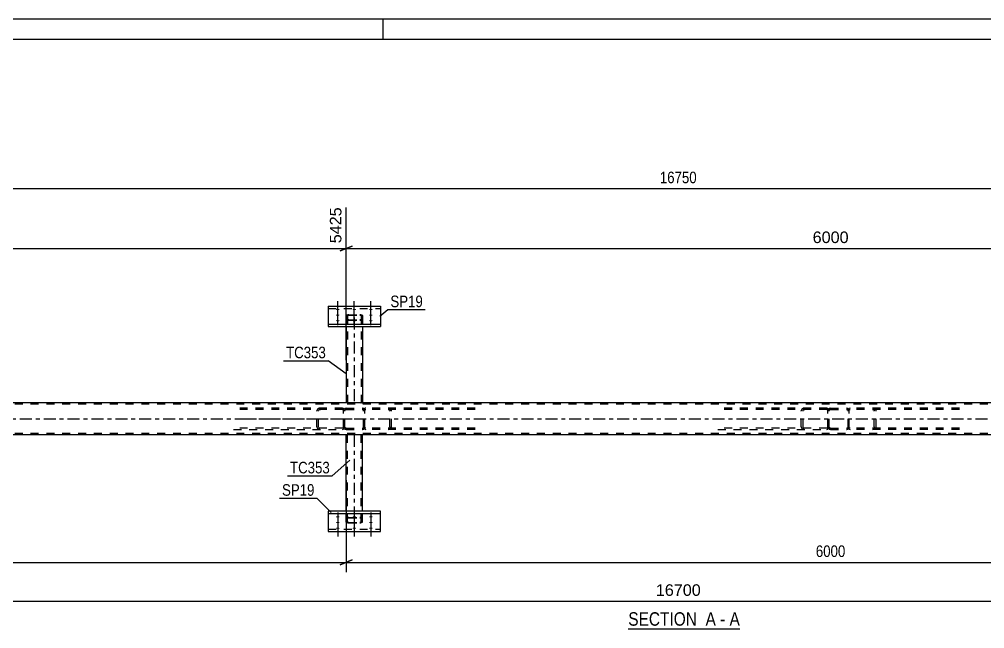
# Model space of a CAD drawing. Header units: millimetres. Extents: x 0 to 1189, y 0 to 841.
# Drawn here: x 258.9 to 498, y 689.9 to 841 of the extents above; entities that cross this region are included whole.
import ezdxf

# ---------------------------------------------------------------- set-up
doc = ezdxf.new("R2010")
doc.units = ezdxf.units.MM
doc.linetypes.add('DXK_LINE_DOT2', pattern=[3.9198, 1.9599, -1.9599])
doc.linetypes.add('DXK_LINE_DOT3', pattern=[5.9187, 2.979, -0.9799, 0.9799, -0.9799])
doc.styles.add('Arial', font='ARIAL.TTF', dxfattribs={"height": 0.2})
doc.styles.add('Arial Narrow', font='ARIALN.TTF', dxfattribs={"height": 0.2})

# ---------------------------------------------------------------- blocks, each defined once
blk = doc.blocks.new('Unknown-761548908-1132')
at = {"color": 5, "linetype": 'Continuous'}
for p, q in [((1189, 841), (0, 841)), ((349, 836), (349, 841)), ((1184, 836), (5, 836))]:
    blk.add_line(p, q, dxfattribs=at)
blk = doc.blocks.new('Unknown-761548908-20 - 2707')
at = {"color": 6, "linetype": 'Continuous'}
blk.add_line((409.74, 689.9), (437.38, 689.9), dxfattribs=at)
at = {"color": 0, "linetype": 'Continuous'}
blk.add_wipeout([(427.84, 690.65), (427.84, 694.15), (409.74, 694.15), (409.74, 690.65)], dxfattribs=at)
at = {"color": 7, "linetype": 'Continuous', "style": 'Arial Narrow'}
blk.add_text('SECTION ', height=3.34, dxfattribs=at).set_placement((409.74, 690.65))
at = {"color": 0, "linetype": 'Continuous'}
blk.add_wipeout([(431.45, 690.65), (431.45, 694.15), (428.89, 694.15), (428.89, 690.65)], dxfattribs=at)
blk.add_wipeout([(433.78, 690.65), (433.78, 694.15), (432.5, 694.15), (432.5, 690.65)], dxfattribs=at)
at = {"color": 7, "linetype": 'Continuous', "style": 'Arial Narrow'}
for s, p in [('A', (428.89, 690.65)), ('-', (432.5, 690.65))]:
    blk.add_text(s, height=3.34, dxfattribs=at).set_placement(p)
at = {"color": 0, "linetype": 'Continuous'}
blk.add_wipeout([(437.38, 690.65), (437.38, 694.15), (434.83, 694.15), (434.83, 690.65)], dxfattribs=at)
at = {"color": 7, "linetype": 'Continuous', "style": 'Arial Narrow'}
blk.add_text('A', height=3.34, dxfattribs=at).set_placement((434.83, 690.65))
blk = doc.blocks.new('Bolt-761548908-2787 - 2707')
at = {"linetype": 'Continuous'}
for points in [[(337.77, 768.91), (337.67, 768.92), (337.59, 768.93), (337.51, 768.94), (337.44, 768.96), (337.38, 768.99), (337.35, 769.02), (337.33, 769.05), (337.33, 769.08), (337.35, 769.11), (337.38, 769.14), (337.44, 769.16), (337.51, 769.18), (337.59, 769.2), (337.67, 769.21), (337.77, 769.21), (337.86, 769.21), (337.94, 769.2), (338.02, 769.18), (338.09, 769.16), (338.15, 769.14), (338.18, 769.11), (338.2, 769.08), (338.2, 769.05), (338.18, 769.02), (338.15, 768.99), (338.09, 768.96), (338.02, 768.94), (337.94, 768.93), (337.86, 768.92)], [(337.77, 767.51), (337.67, 767.51), (337.59, 767.52), (337.51, 767.54), (337.44, 767.56), (337.38, 767.59), (337.35, 767.61), (337.33, 767.65), (337.33, 767.68), (337.35, 767.71), (337.38, 767.74), (337.44, 767.76), (337.51, 767.78), (337.59, 767.8), (337.67, 767.81), (337.77, 767.81), (337.86, 767.81), (337.94, 767.8), (338.02, 767.78), (338.09, 767.76), (338.15, 767.74), (338.18, 767.71), (338.2, 767.68), (338.2, 767.65), (338.18, 767.61), (338.15, 767.59), (338.09, 767.56), (338.02, 767.54), (337.94, 767.52), (337.86, 767.51)], [(341.87, 768.91), (341.77, 768.92), (341.69, 768.93), (341.61, 768.94), (341.54, 768.96), (341.48, 768.99), (341.45, 769.02), (341.43, 769.05), (341.43, 769.08), (341.45, 769.11), (341.48, 769.14), (341.54, 769.16), (341.61, 769.18), (341.69, 769.2), (341.77, 769.21), (341.87, 769.21), (341.96, 769.21), (342.04, 769.2), (342.12, 769.18), (342.19, 769.16), (342.25, 769.14), (342.28, 769.11), (342.3, 769.08), (342.3, 769.05), (342.28, 769.02), (342.25, 768.99), (342.19, 768.96), (342.12, 768.94), (342.04, 768.93), (341.96, 768.92)], [(345.97, 768.91), (345.87, 768.92), (345.79, 768.93), (345.71, 768.94), (345.64, 768.96), (345.58, 768.99), (345.55, 769.02), (345.53, 769.05), (345.53, 769.08), (345.55, 769.11), (345.58, 769.14), (345.64, 769.16), (345.71, 769.18), (345.79, 769.2), (345.87, 769.21), (345.97, 769.21), (346.06, 769.21), (346.14, 769.2), (346.22, 769.18), (346.29, 769.16), (346.35, 769.14), (346.38, 769.11), (346.4, 769.08), (346.4, 769.05), (346.38, 769.02), (346.35, 768.99), (346.29, 768.96), (346.22, 768.94), (346.14, 768.93), (346.06, 768.92)], [(345.97, 767.51), (345.87, 767.51), (345.79, 767.52), (345.71, 767.54), (345.64, 767.56), (345.58, 767.59), (345.55, 767.61), (345.53, 767.65), (345.53, 767.68), (345.55, 767.71), (345.58, 767.74), (345.64, 767.76), (345.71, 767.78), (345.79, 767.8), (345.87, 767.81), (345.97, 767.81), (346.06, 767.81), (346.14, 767.8), (346.22, 767.78), (346.29, 767.76), (346.35, 767.74), (346.38, 767.71), (346.4, 767.68), (346.4, 767.65), (346.38, 767.61), (346.35, 767.59), (346.29, 767.56), (346.22, 767.54), (346.14, 767.52), (346.06, 767.51)], [(337.77, 766.11), (337.67, 766.11), (337.59, 766.12), (337.51, 766.14), (337.44, 766.16), (337.38, 766.18), (337.35, 766.21), (337.33, 766.24), (337.33, 766.27), (337.35, 766.31), (337.38, 766.33), (337.44, 766.36), (337.51, 766.38), (337.59, 766.4), (337.67, 766.41), (337.77, 766.41), (337.86, 766.41), (337.94, 766.4), (338.02, 766.38), (338.09, 766.36), (338.15, 766.33), (338.18, 766.31), (338.2, 766.27), (338.2, 766.24), (338.18, 766.21), (338.15, 766.18), (338.09, 766.16), (338.02, 766.14), (337.94, 766.12), (337.86, 766.11)], [(341.87, 766.11), (341.77, 766.11), (341.69, 766.12), (341.61, 766.14), (341.54, 766.16), (341.48, 766.18), (341.45, 766.21), (341.43, 766.24), (341.43, 766.27), (341.45, 766.31), (341.48, 766.33), (341.54, 766.36), (341.61, 766.38), (341.69, 766.4), (341.77, 766.41), (341.87, 766.41), (341.96, 766.41), (342.04, 766.4), (342.12, 766.38), (342.19, 766.36), (342.25, 766.33), (342.28, 766.31), (342.3, 766.27), (342.3, 766.24), (342.28, 766.21), (342.25, 766.18), (342.19, 766.16), (342.12, 766.14), (342.04, 766.12), (341.96, 766.11)], [(345.97, 766.11), (345.87, 766.11), (345.79, 766.12), (345.71, 766.14), (345.64, 766.16), (345.58, 766.18), (345.55, 766.21), (345.53, 766.24), (345.53, 766.27), (345.55, 766.31), (345.58, 766.33), (345.64, 766.36), (345.71, 766.38), (345.79, 766.4), (345.87, 766.41), (345.97, 766.41), (346.06, 766.41), (346.14, 766.4), (346.22, 766.38), (346.29, 766.36), (346.35, 766.33), (346.38, 766.31), (346.4, 766.27), (346.4, 766.24), (346.38, 766.21), (346.35, 766.18), (346.29, 766.16), (346.22, 766.14), (346.14, 766.12), (346.06, 766.11)]]:
    blk.add_hatch(color=1, dxfattribs=at).paths.add_polyline_path(points)
at = {"color": 1, "linetype": 'Continuous'}
for p, q in [((337.77, 767.97), (337.77, 771.09)), ((341.87, 767.97), (341.87, 771.09)), ((345.97, 767.97), (345.97, 771.09)), ((337.77, 766.57), (337.77, 769.69)), ((337.77, 765.17), (337.77, 768.29)), ((341.87, 765.17), (341.87, 768.29)), ((345.97, 766.57), (345.97, 769.69)), ((345.97, 765.17), (345.97, 768.29))]:
    blk.add_line(p, q, dxfattribs=at)
blk = doc.blocks.new('Part-761548908-2741 - 2707')
at = {"color": 7, "linetype": 'DXK_LINE_DOT2'}
for p, q in [((464.75, 744.58), (464.5, 744.54)), ((464.5, 739.34), (464.5, 744.54)), ((464.5, 744.19), (464.59, 744.24)), ((464.59, 744.24), (464.75, 744.26)), ((491.79, 744.58), (464.75, 744.58)), ((491.79, 744.26), (464.75, 744.26)), ((470.58, 744.53), (470.24, 744.58)), ((470.24, 744.26), (470.41, 744.24)), ((470.65, 744.06), (470.68, 743.94)), ((470.68, 739.94), (470.68, 743.94)), ((471.12, 743.94), (471.06, 744.19)), ((471.12, 739.94), (471.12, 743.94)), ((464.59, 739.65), (464.5, 739.69)), ((464.5, 739.34), (464.75, 739.3)), ((464.75, 739.62), (464.59, 739.65)), ((491.79, 739.62), (464.75, 739.62)), ((491.79, 739.3), (464.75, 739.3)), ((470.41, 739.65), (470.24, 739.62)), ((470.24, 739.3), (470.58, 739.35)), ((470.68, 739.94), (470.65, 739.82)), ((471.06, 739.7), (471.12, 739.94))]:
    blk.add_line(p, q, dxfattribs=at)
for centre, radius, start, end in [((470.31, 743.85), 0.401, 32.4104, 75.4453), ((470.38, 743.76), 0.802, 32.4104, 75.4453), ((470.31, 740.03), 0.401, 284.5547, 327.5896), ((470.38, 740.13), 0.802, 284.5547, 327.5896)]:
    blk.add_arc(centre, radius, start, end, dxfattribs=at)
blk = doc.blocks.new('Part-761548908-2823 - 2707')
at = {"color": 7, "linetype": 'DXK_LINE_DOT2'}
for p, q in [((340.51, 767.74), (340.26, 767.73)), ((340.51, 767.74), (343.23, 767.74)), ((343.47, 767.73), (343.23, 767.74)), ((339.91, 767.61), (339.87, 767.52)), ((339.87, 767.52), (339.87, 764.84)), ((339.87, 766.59), (339.91, 766.51)), ((340.05, 767.68), (339.91, 767.61)), ((339.91, 766.51), (340.05, 766.44)), ((340.26, 767.73), (340.05, 767.68)), ((340.05, 766.44), (340.26, 766.39)), ((340.19, 767.52), (340.21, 767.57)), ((340.19, 767.52), (340.19, 745.94)), ((340.21, 766.55), (340.19, 766.59)), ((340.21, 767.57), (340.28, 767.6)), ((340.28, 766.52), (340.21, 766.55)), ((340.26, 766.39), (340.51, 766.38)), ((340.28, 767.6), (340.38, 767.63)), ((340.38, 766.49), (340.28, 766.52)), ((340.38, 767.63), (340.51, 767.63)), ((340.51, 766.48), (340.38, 766.49)), ((340.51, 767.63), (343.23, 767.63)), ((340.51, 766.48), (343.23, 766.48)), ((340.51, 766.38), (343.23, 766.38)), ((343.23, 767.63), (343.35, 767.63)), ((343.35, 766.49), (343.23, 766.48)), ((343.23, 766.38), (343.47, 766.39)), ((343.35, 767.63), (343.45, 767.6)), ((343.45, 766.52), (343.35, 766.49)), ((343.45, 767.6), (343.52, 767.57)), ((343.52, 766.55), (343.45, 766.52)), ((343.68, 767.68), (343.47, 767.73)), ((343.47, 766.39), (343.68, 766.44)), ((343.52, 767.57), (343.55, 767.52)), ((343.55, 766.59), (343.52, 766.55)), ((343.55, 767.52), (343.55, 745.94)), ((343.82, 767.61), (343.68, 767.68)), ((343.68, 766.44), (343.82, 766.51)), ((343.87, 767.52), (343.82, 767.61)), ((343.82, 766.51), (343.87, 766.59)), ((343.87, 767.52), (343.87, 764.84)), ((339.87, 745.94), (339.88, 745.94)), ((339.88, 745.94), (339.87, 745.94)), ((343.68, 745.94), (343.47, 745.94)), ((343.52, 745.94), (343.55, 745.94)), ((343.85, 745.94), (343.87, 745.94)), ((343.87, 745.94), (343.85, 745.94))]:
    blk.add_line(p, q, dxfattribs=at)
at = {"color": 7, "linetype": 'DXK_LINE_DOT3'}
blk.add_line((341.87, 767.06), (341.87, 745.94), dxfattribs=at)
at = {"color": 2, "linetype": 'Continuous'}
for p, q in [((339.87, 764.84), (339.87, 745.94)), ((343.87, 764.84), (343.87, 745.94)), ((343.47, 745.94), (339.88, 745.94)), ((343.82, 745.94), (343.47, 745.94)), ((343.85, 745.94), (343.82, 745.94))]:
    blk.add_line(p, q, dxfattribs=at)
blk = doc.blocks.new('Part-761548908-2745 - 2707')
at = {"color": 7, "linetype": 'DXK_LINE_DOT2'}
for p, q in [((459.26, 744.19), (459.22, 743.94)), ((459.22, 739.94), (459.22, 743.94)), ((459.54, 743.94), (459.56, 744.06)), ((459.54, 739.94), (459.54, 743.94)), ((459.86, 744.58), (459.61, 744.53)), ((459.73, 744.24), (459.86, 744.26)), ((459.86, 744.58), (463.86, 744.58)), ((459.86, 744.26), (463.86, 744.26)), ((464.1, 744.53), (463.86, 744.58)), ((463.86, 744.26), (463.98, 744.24)), ((464.15, 744.06), (464.18, 743.94)), ((464.18, 739.94), (464.18, 743.94)), ((464.5, 743.94), (464.45, 744.19)), ((464.5, 739.94), (464.5, 743.94)), ((459.22, 739.94), (459.26, 739.7)), ((459.56, 739.82), (459.54, 739.94)), ((459.61, 739.35), (459.86, 739.3)), ((459.86, 739.62), (459.73, 739.65)), ((459.86, 739.62), (463.86, 739.62)), ((459.86, 739.3), (463.86, 739.3)), ((463.98, 739.65), (463.86, 739.62)), ((463.86, 739.3), (464.1, 739.35)), ((464.18, 739.94), (464.15, 739.82)), ((464.45, 739.7), (464.5, 739.94))]:
    blk.add_line(p, q, dxfattribs=at)
for centre, radius, start, end in [((459.86, 743.94), 0.64, 112.5, 157.5), ((459.86, 743.94), 0.32, 112.5, 157.5), ((463.86, 743.94), 0.32, 22.5, 67.5), ((463.86, 743.94), 0.64, 22.5, 67.5), ((459.86, 739.94), 0.64, 202.5, 247.5), ((459.86, 739.94), 0.32, 202.5, 247.5), ((463.86, 739.94), 0.32, 292.5, 337.5), ((463.86, 739.94), 0.64, 292.5, 337.5)]:
    blk.add_arc(centre, radius, start, end, dxfattribs=at)
blk = doc.blocks.new('Part-761548908-2810 - 2707')
at = {"color": 2, "linetype": 'Continuous'}
for p, q in [((348.37, 719.05), (335.37, 719.05)), ((335.37, 719.05), (335.37, 714)), ((335.37, 718.45), (348.37, 718.45)), ((348.37, 714), (348.37, 719.05)), ((335.37, 714), (348.37, 714))]:
    blk.add_line(p, q, dxfattribs=at)
at = {"color": 7, "linetype": 'DXK_LINE_DOT2'}
blk.add_line((335.37, 714.6), (348.37, 714.6), dxfattribs=at)
blk = doc.blocks.new('Part-761548908-2747 - 2707')
at = {"color": 7, "linetype": 'DXK_LINE_DOT2'}
for p, q in [((338.96, 744.58), (311.93, 744.58)), ((338.96, 744.26), (311.93, 744.26)), ((332.66, 744.19), (332.59, 743.94)), ((332.59, 739.94), (332.59, 743.94)), ((333.03, 743.94), (333.06, 744.06)), ((333.03, 739.94), (333.03, 743.94)), ((333.47, 744.58), (333.13, 744.53)), ((333.3, 744.24), (333.47, 744.26)), ((338.96, 744.58), (339.22, 744.55)), ((338.96, 744.26), (339.13, 744.24)), ((339.13, 744.24), (339.22, 744.19)), ((339.22, 739.34), (339.22, 744.55)), ((338.96, 739.62), (311.93, 739.62)), ((311.93, 739.3), (338.96, 739.3)), ((332.59, 739.94), (332.66, 739.7)), ((333.06, 739.82), (333.03, 739.94)), ((333.13, 739.35), (333.47, 739.3)), ((333.47, 739.62), (333.3, 739.65)), ((339.13, 739.65), (338.96, 739.62)), ((338.96, 739.3), (339.22, 739.34)), ((339.22, 739.69), (339.13, 739.65))]:
    blk.add_line(p, q, dxfattribs=at)
at = {"color": 7, "linetype": 'DXK_LINE_DOT3'}
blk.add_line((314.67, 741.94), (343.06, 741.94), dxfattribs=at)
at = {"color": 7, "linetype": 'DXK_LINE_DOT2'}
for centre, radius, start, end in [((333.33, 743.76), 0.802, 104.5547, 147.5895), ((333.4, 743.85), 0.401, 104.5547, 147.5895), ((333.33, 740.13), 0.802, 212.4105, 255.4453), ((333.4, 740.03), 0.401, 212.4105, 255.4453)]:
    blk.add_arc(centre, radius, start, end, dxfattribs=at)
blk = doc.blocks.new('Part-761548908-2749 - 2707')
at = {"color": 7, "linetype": 'DXK_LINE_DOT2'}
for p, q in [((344.75, 744.58), (344.5, 744.55)), ((344.5, 739.34), (344.5, 744.55)), ((344.5, 744.19), (344.59, 744.24)), ((344.59, 744.24), (344.75, 744.26)), ((371.79, 744.58), (344.75, 744.58)), ((371.79, 744.26), (344.75, 744.26)), ((350.58, 744.53), (350.24, 744.58)), ((350.24, 744.26), (350.41, 744.24)), ((350.65, 744.06), (350.68, 743.94)), ((350.68, 739.94), (350.68, 743.94)), ((351.12, 743.94), (351.06, 744.19)), ((351.12, 739.94), (351.12, 743.94)), ((344.59, 739.65), (344.5, 739.69)), ((344.5, 739.34), (344.75, 739.3)), ((344.75, 739.62), (344.59, 739.65)), ((371.79, 739.62), (344.75, 739.62)), ((371.79, 739.3), (344.75, 739.3)), ((350.41, 739.65), (350.24, 739.62)), ((350.24, 739.3), (350.58, 739.35)), ((350.68, 739.94), (350.65, 739.82)), ((351.06, 739.7), (351.12, 739.94))]:
    blk.add_line(p, q, dxfattribs=at)
for centre, radius, start, end in [((350.31, 743.85), 0.401, 32.4104, 75.4453), ((350.38, 743.76), 0.802, 32.4104, 75.4453), ((350.31, 740.03), 0.401, 284.5547, 327.5896), ((350.38, 740.13), 0.802, 284.5547, 327.5896)]:
    blk.add_arc(centre, radius, start, end, dxfattribs=at)
blk = doc.blocks.new('Part-761548908-2750 - 2707')
at = {"color": 7, "linetype": 'DXK_LINE_DOT2'}
for p, q in [((458.96, 744.58), (431.93, 744.58)), ((458.96, 744.26), (431.93, 744.26)), ((452.66, 744.19), (452.59, 743.94)), ((452.59, 739.94), (452.59, 743.94)), ((453.03, 743.94), (453.06, 744.06)), ((453.03, 739.94), (453.03, 743.94)), ((453.47, 744.58), (453.13, 744.53)), ((453.3, 744.24), (453.47, 744.26)), ((458.96, 744.58), (459.22, 744.55)), ((458.96, 744.26), (459.13, 744.24)), ((459.13, 744.24), (459.22, 744.2)), ((459.22, 739.34), (459.22, 744.55)), ((458.96, 739.62), (431.93, 739.62)), ((431.93, 739.3), (458.96, 739.3)), ((452.59, 739.94), (452.66, 739.7)), ((453.06, 739.82), (453.03, 739.94)), ((453.13, 739.35), (453.47, 739.3)), ((453.47, 739.62), (453.3, 739.65)), ((459.13, 739.65), (458.96, 739.62)), ((458.96, 739.3), (459.22, 739.34)), ((459.22, 739.69), (459.13, 739.65))]:
    blk.add_line(p, q, dxfattribs=at)
for centre, radius, start, end in [((453.33, 743.76), 0.802, 104.5547, 147.5896), ((453.4, 743.85), 0.401, 104.5547, 147.5896), ((453.33, 740.13), 0.802, 212.4104, 255.4453), ((453.4, 740.03), 0.401, 212.4104, 255.4453)]:
    blk.add_arc(centre, radius, start, end, dxfattribs=at)
blk = doc.blocks.new('Bolt-761548908-2758 - 2707')
at = {"linetype": 'Continuous'}
for points in [[(337.77, 717.78), (337.86, 717.77), (337.94, 717.76), (338.02, 717.75), (338.09, 717.73), (338.15, 717.7), (338.18, 717.67), (338.2, 717.64), (338.2, 717.61), (338.18, 717.58), (338.15, 717.55), (338.09, 717.53), (338.02, 717.5), (337.94, 717.49), (337.86, 717.48), (337.77, 717.48), (337.67, 717.48), (337.59, 717.49), (337.51, 717.5), (337.44, 717.53), (337.38, 717.55), (337.35, 717.58), (337.33, 717.61), (337.33, 717.64), (337.35, 717.67), (337.38, 717.7), (337.44, 717.73), (337.51, 717.75), (337.59, 717.76), (337.67, 717.77)], [(341.87, 717.78), (341.96, 717.77), (342.04, 717.76), (342.12, 717.75), (342.19, 717.73), (342.25, 717.7), (342.28, 717.67), (342.3, 717.64), (342.3, 717.61), (342.28, 717.58), (342.25, 717.55), (342.19, 717.53), (342.12, 717.5), (342.04, 717.49), (341.96, 717.48), (341.87, 717.48), (341.77, 717.48), (341.69, 717.49), (341.61, 717.5), (341.54, 717.53), (341.48, 717.55), (341.45, 717.58), (341.43, 717.61), (341.43, 717.64), (341.45, 717.67), (341.48, 717.7), (341.54, 717.73), (341.61, 717.75), (341.69, 717.76), (341.77, 717.77)], [(345.97, 717.78), (346.06, 717.77), (346.14, 717.76), (346.22, 717.75), (346.29, 717.73), (346.35, 717.7), (346.38, 717.67), (346.4, 717.64), (346.4, 717.61), (346.38, 717.58), (346.35, 717.55), (346.29, 717.53), (346.22, 717.5), (346.14, 717.49), (346.06, 717.48), (345.97, 717.48), (345.87, 717.48), (345.79, 717.49), (345.71, 717.5), (345.64, 717.53), (345.58, 717.55), (345.55, 717.58), (345.53, 717.61), (345.53, 717.64), (345.55, 717.67), (345.58, 717.7), (345.64, 717.73), (345.71, 717.75), (345.79, 717.76), (345.87, 717.77)], [(337.77, 716.37), (337.86, 716.37), (337.94, 716.36), (338.02, 716.35), (338.09, 716.32), (338.15, 716.3), (338.18, 716.27), (338.2, 716.24), (338.2, 716.21), (338.18, 716.18), (338.15, 716.15), (338.09, 716.12), (338.02, 716.1), (337.94, 716.09), (337.86, 716.08), (337.77, 716.07), (337.67, 716.08), (337.59, 716.09), (337.51, 716.1), (337.44, 716.12), (337.38, 716.15), (337.35, 716.18), (337.33, 716.21), (337.33, 716.24), (337.35, 716.27), (337.38, 716.3), (337.44, 716.32), (337.51, 716.35), (337.59, 716.36), (337.67, 716.37)], [(345.97, 716.37), (346.06, 716.37), (346.14, 716.36), (346.22, 716.35), (346.29, 716.32), (346.35, 716.3), (346.38, 716.27), (346.4, 716.24), (346.4, 716.21), (346.38, 716.18), (346.35, 716.15), (346.29, 716.12), (346.22, 716.1), (346.14, 716.09), (346.06, 716.08), (345.97, 716.07), (345.87, 716.08), (345.79, 716.09), (345.71, 716.1), (345.64, 716.12), (345.58, 716.15), (345.55, 716.18), (345.53, 716.21), (345.53, 716.24), (345.55, 716.27), (345.58, 716.3), (345.64, 716.32), (345.71, 716.35), (345.79, 716.36), (345.87, 716.37)], [(337.77, 714.97), (337.86, 714.97), (337.94, 714.96), (338.02, 714.94), (338.09, 714.92), (338.15, 714.9), (338.18, 714.87), (338.2, 714.84), (338.2, 714.81), (338.18, 714.78), (338.15, 714.75), (338.09, 714.72), (338.02, 714.7), (337.94, 714.68), (337.86, 714.67), (337.77, 714.67), (337.67, 714.67), (337.59, 714.68), (337.51, 714.7), (337.44, 714.72), (337.38, 714.75), (337.35, 714.78), (337.33, 714.81), (337.33, 714.84), (337.35, 714.87), (337.38, 714.9), (337.44, 714.92), (337.51, 714.94), (337.59, 714.96), (337.67, 714.97)], [(341.87, 714.97), (341.96, 714.97), (342.04, 714.96), (342.12, 714.94), (342.19, 714.92), (342.25, 714.9), (342.28, 714.87), (342.3, 714.84), (342.3, 714.81), (342.28, 714.78), (342.25, 714.75), (342.19, 714.72), (342.12, 714.7), (342.04, 714.68), (341.96, 714.67), (341.87, 714.67), (341.77, 714.67), (341.69, 714.68), (341.61, 714.7), (341.54, 714.72), (341.48, 714.75), (341.45, 714.78), (341.43, 714.81), (341.43, 714.84), (341.45, 714.87), (341.48, 714.9), (341.54, 714.92), (341.61, 714.94), (341.69, 714.96), (341.77, 714.97)], [(345.97, 714.97), (346.06, 714.97), (346.14, 714.96), (346.22, 714.94), (346.29, 714.92), (346.35, 714.9), (346.38, 714.87), (346.4, 714.84), (346.4, 714.81), (346.38, 714.78), (346.35, 714.75), (346.29, 714.72), (346.22, 714.7), (346.14, 714.68), (346.06, 714.67), (345.97, 714.67), (345.87, 714.67), (345.79, 714.68), (345.71, 714.7), (345.64, 714.72), (345.58, 714.75), (345.55, 714.78), (345.53, 714.81), (345.53, 714.84), (345.55, 714.87), (345.58, 714.9), (345.64, 714.92), (345.71, 714.94), (345.79, 714.96), (345.87, 714.97)]]:
    blk.add_hatch(color=1, dxfattribs=at).paths.add_polyline_path(points)
at = {"color": 1, "linetype": 'Continuous'}
for p, q in [((337.77, 718.72), (337.77, 715.6)), ((341.87, 718.72), (341.87, 715.6)), ((345.97, 718.72), (345.97, 715.6)), ((337.77, 717.31), (337.77, 714.19)), ((337.77, 715.91), (337.77, 712.79)), ((341.87, 715.91), (341.87, 712.79)), ((345.97, 717.31), (345.97, 714.19)), ((345.97, 715.91), (345.97, 712.79))]:
    blk.add_line(p, q, dxfattribs=at)
blk = doc.blocks.new('Part-761548908-2781 - 2707')
at = {"color": 7, "linetype": 'DXK_LINE_DOT2'}
for p, q in [((710.5, 745.54), (122.86, 745.54)), ((343.85, 745.94), (339.88, 745.94)), ((710.5, 738.34), (122.86, 738.34)), ((343.85, 737.94), (339.88, 737.94))]:
    blk.add_line(p, q, dxfattribs=at)
at = {"color": 2, "linetype": 'Continuous'}
for p, q in [((339.88, 745.94), (127.66, 745.94)), ((579.88, 745.94), (343.85, 745.94)), ((339.88, 737.94), (127.66, 737.94)), ((579.88, 737.94), (343.85, 737.94))]:
    blk.add_line(p, q, dxfattribs=at)
at = {"color": 7, "linetype": 'DXK_LINE_DOT3'}
blk.add_line((122.86, 741.94), (710.5, 741.94), dxfattribs=at)
blk = doc.blocks.new('Part-761548908-2818 - 2707')
at = {"color": 2, "linetype": 'Continuous'}
for p, q in [((339.87, 719.05), (339.87, 737.94)), ((343.85, 737.94), (339.88, 737.94)), ((343.87, 719.05), (343.87, 737.94))]:
    blk.add_line(p, q, dxfattribs=at)
at = {"color": 7, "linetype": 'DXK_LINE_DOT2'}
for p, q in [((339.88, 737.94), (339.87, 737.94)), ((339.87, 737.94), (339.88, 737.94)), ((340.19, 716.36), (340.19, 737.94)), ((343.45, 737.94), (343.47, 737.94)), ((343.52, 737.94), (343.55, 737.94)), ((343.55, 716.36), (343.55, 737.94)), ((343.87, 737.94), (343.85, 737.94)), ((343.87, 737.94), (343.85, 737.94)), ((339.87, 716.36), (339.87, 719.05)), ((343.87, 716.36), (343.87, 719.05)), ((339.91, 717.37), (339.87, 717.29)), ((339.87, 716.36), (339.91, 716.28)), ((340.05, 717.45), (339.91, 717.37)), ((339.91, 716.28), (340.05, 716.21)), ((340.26, 717.49), (340.05, 717.45)), ((340.05, 716.21), (340.26, 716.16)), ((340.19, 717.29), (340.21, 717.33)), ((340.21, 716.32), (340.19, 716.36)), ((340.21, 717.33), (340.28, 717.37)), ((340.28, 716.28), (340.21, 716.32)), ((340.51, 717.51), (340.26, 717.49)), ((340.26, 716.16), (340.51, 716.14)), ((340.28, 717.37), (340.38, 717.39)), ((340.38, 716.26), (340.28, 716.28)), ((340.38, 717.39), (340.51, 717.4)), ((340.51, 716.25), (340.38, 716.26)), ((340.51, 717.51), (343.23, 717.51)), ((340.51, 717.4), (343.23, 717.4)), ((340.51, 716.25), (343.23, 716.25)), ((340.51, 716.14), (343.23, 716.14)), ((343.47, 717.49), (343.23, 717.51)), ((343.23, 717.4), (343.35, 717.39)), ((343.35, 716.26), (343.23, 716.25)), ((343.23, 716.14), (343.47, 716.16)), ((343.35, 717.39), (343.45, 717.37)), ((343.45, 716.28), (343.35, 716.26)), ((343.45, 717.37), (343.52, 717.33)), ((343.52, 716.32), (343.45, 716.28)), ((343.68, 717.45), (343.47, 717.49)), ((343.47, 716.16), (343.68, 716.21)), ((343.52, 717.33), (343.55, 717.29)), ((343.55, 716.36), (343.52, 716.32)), ((343.82, 717.37), (343.68, 717.45)), ((343.68, 716.21), (343.82, 716.28)), ((343.87, 717.29), (343.82, 717.37)), ((343.82, 716.28), (343.87, 716.36))]:
    blk.add_line(p, q, dxfattribs=at)
at = {"color": 7, "linetype": 'DXK_LINE_DOT3'}
blk.add_line((341.87, 737.94), (341.87, 716.83), dxfattribs=at)
blk = doc.blocks.new('Part-761548908-2826 - 2707')
at = {"color": 7, "linetype": 'DXK_LINE_DOT2'}
for p, q in [((339.27, 744.19), (339.22, 743.94)), ((339.22, 739.94), (339.22, 743.94)), ((339.54, 743.94), (339.56, 744.06)), ((339.54, 739.94), (339.54, 743.94)), ((339.86, 744.58), (339.61, 744.53)), ((339.73, 744.24), (339.86, 744.26)), ((339.86, 744.58), (343.86, 744.58)), ((339.86, 744.26), (343.86, 744.26)), ((344.1, 744.53), (343.86, 744.58)), ((343.86, 744.26), (343.98, 744.24)), ((344.15, 744.06), (344.18, 743.94)), ((344.18, 739.94), (344.18, 743.94)), ((344.5, 743.94), (344.45, 744.19)), ((344.5, 739.94), (344.5, 743.94)), ((339.22, 739.94), (339.27, 739.7)), ((339.56, 739.82), (339.54, 739.94)), ((339.61, 739.35), (339.86, 739.3)), ((339.86, 739.62), (339.73, 739.65)), ((339.86, 739.62), (343.86, 739.62)), ((339.86, 739.3), (343.86, 739.3)), ((343.98, 739.65), (343.86, 739.62)), ((343.86, 739.3), (344.1, 739.35)), ((344.18, 739.94), (344.15, 739.82)), ((344.45, 739.7), (344.5, 739.94))]:
    blk.add_line(p, q, dxfattribs=at)
for centre, radius, start, end in [((339.86, 743.94), 0.64, 112.5, 157.5), ((339.86, 743.94), 0.32, 112.5, 157.5), ((343.86, 743.94), 0.32, 22.5, 67.5), ((343.86, 743.94), 0.64, 22.5, 67.5), ((339.86, 739.94), 0.64, 202.5, 247.5), ((339.86, 739.94), 0.32, 202.5, 247.5), ((343.86, 739.94), 0.32, 292.5, 337.5), ((343.86, 739.94), 0.64, 292.5, 337.5)]:
    blk.add_arc(centre, radius, start, end, dxfattribs=at)
blk = doc.blocks.new('Part-761548908-2864 - 2707')
at = {"color": 2, "linetype": 'Continuous'}
for p, q in [((335.37, 769.88), (348.37, 769.88)), ((335.37, 769.88), (335.37, 764.84)), ((348.37, 769.88), (348.37, 764.84)), ((335.37, 765.44), (348.37, 765.44)), ((335.37, 764.84), (348.37, 764.84))]:
    blk.add_line(p, q, dxfattribs=at)
at = {"color": 7, "linetype": 'DXK_LINE_DOT2'}
blk.add_line((335.37, 769.28), (348.37, 769.28), dxfattribs=at)
blk = doc.blocks.new('StraightDimension-761548908-3001 - 2707')
at = {"color": 7, "linetype": 'Continuous'}
for p, q in [((339.87, 726.73), (339.87, 703.94)), ((341.37, 706.94), (338.37, 705.74)), ((339.87, 706.34), (579.87, 706.34))]:
    blk.add_line(p, q, dxfattribs=at)
at = {"color": 0}
blk.add_wipeout([(464.12, 707.09), (464.12, 711.29), (455.61, 711.29), (455.61, 707.09)], dxfattribs=at)
at = {"color": 3, "style": 'Arial Narrow'}
blk.add_text('6000', height=2.863, dxfattribs=at).set_placement((456.21, 707.69))
blk = doc.blocks.new('StraightDimension-761548908-3007 - 2707')
at = {"color": 7, "linetype": 'Continuous'}
for p, q in [((122.86, 736.94), (122.86, 703.94)), ((339.87, 726.73), (339.87, 703.94)), ((124.36, 706.94), (121.36, 705.74)), ((122.86, 706.34), (339.87, 706.34)), ((338.37, 705.74), (341.37, 706.94))]:
    blk.add_line(p, q, dxfattribs=at)
at = {"color": 0}
blk.add_wipeout([(235.62, 707.09), (235.62, 711.29), (227.1, 711.29), (227.1, 707.09)], dxfattribs=at)
at = {"color": 3, "style": 'Arial Narrow'}
blk.add_text('5425', height=2.863, dxfattribs=at).set_placement((227.7, 707.69))
blk = doc.blocks.new('StraightDimension-761548908-14946 - 2707')
at = {"color": 7, "linetype": 'Continuous'}
for p, q in [((339.87, 756.47), (339.87, 794.37)), ((341.37, 784.77), (338.37, 783.57)), ((339.87, 784.17), (579.87, 784.17))]:
    blk.add_line(p, q, dxfattribs=at)
at = {"color": 0}
blk.add_wipeout([(464.91, 784.92), (464.91, 789.12), (454.82, 789.12), (454.82, 784.92)], dxfattribs=at)
at = {"color": 3, "style": 'Arial'}
blk.add_text('6000', height=2.865, dxfattribs=at).set_placement((455.42, 785.52))
blk = doc.blocks.new('StraightDimension-761548908-14947 - 2707')
at = {"color": 7, "linetype": 'Continuous'}
for p, q in [((339.87, 756.47), (339.87, 794.37)), ((122.86, 746.94), (122.86, 787.69)), ((124.36, 784.77), (121.36, 783.57)), ((338.37, 783.57), (341.37, 784.77)), ((122.86, 784.17), (339.87, 784.17))]:
    blk.add_line(p, q, dxfattribs=at)
at = {"color": 0, "linetype": 'Continuous'}
for points in [[(339.27, 794.97), (335.07, 794.97), (335.07, 784.87), (339.27, 784.87)], [(122.26, 788.29), (118.06, 788.29), (118.06, 784.87), (122.26, 784.87)]]:
    blk.add_wipeout(points, dxfattribs=at)
at = {"color": 0}
blk.add_wipeout([(236.41, 784.92), (236.41, 789.12), (226.31, 789.12), (226.31, 784.92)], dxfattribs=at)
at = {"color": 3, "linetype": 'Continuous', "style": 'Arial'}
for s, height, p in [('5425', 2.865, (338.67, 785.47)), ('0', 2.87, (121.66, 785.47))]:
    blk.add_text(s, height=height, rotation=90.0002, dxfattribs=at).set_placement(p)
at = {"color": 3, "style": 'Arial'}
blk.add_text('5425', height=2.865, dxfattribs=at).set_placement((226.91, 785.52))
blk = doc.blocks.new('StraightDimension-761548908-16654 - 2707')
at = {"color": 7, "linetype": 'Continuous'}
blk.add_line((121.86, 799.01), (722.4, 799.01), dxfattribs=at)
at = {"color": 0}
blk.add_wipeout([(427.3, 799.76), (427.3, 803.96), (416.96, 803.96), (416.96, 799.76)], dxfattribs=at)
at = {"color": 3, "style": 'Arial Narrow'}
blk.add_text('16750', height=2.863, dxfattribs=at).set_placement((417.56, 800.36))
blk = doc.blocks.new('StraightDimension-761548908-16760 - 2707')
at = {"color": 7, "linetype": 'Continuous'}
blk.add_line((122.86, 696.7), (721.4, 696.7), dxfattribs=at)
at = {"color": 0}
blk.add_wipeout([(428.29, 697.45), (428.29, 701.65), (415.97, 701.65), (415.97, 697.45)], dxfattribs=at)
at = {"color": 3, "style": 'Arial'}
blk.add_text('16700', height=2.865, dxfattribs=at).set_placement((416.57, 698.05))
blk = doc.blocks.new('Mark-761548908-2806 - 2707')
at = {"color": 0}
blk.add_wipeout([(332, 722.87), (332, 725.87), (323.96, 725.87), (323.96, 722.87)], dxfattribs=at)
blk.add_wipeout([(332, 722.87), (332, 725.87), (323.96, 725.87), (323.96, 722.87)], dxfattribs=at)
at = {"color": 30, "linetype": 'Continuous'}
for p in [(323.36, 722.27), (336.14, 718.74)]:
    blk.add_line(p, (332.6, 722.27), dxfattribs=at)
at = {"color": 3, "style": 'Arial Narrow'}
blk.add_text('SP19', height=2.863, dxfattribs=at).set_placement((323.96, 722.87))
blk = doc.blocks.new('Mark-761548908-2860 - 2707')
at = {"color": 0}
blk.add_wipeout([(358.85, 769.62), (358.85, 772.62), (350.81, 772.62), (350.81, 769.62)], dxfattribs=at)
blk.add_wipeout([(358.85, 769.62), (358.85, 772.62), (350.81, 772.62), (350.81, 769.62)], dxfattribs=at)
at = {"color": 30, "linetype": 'Continuous'}
for p, q in [((348.21, 767.36), (350.21, 769.02)), ((350.21, 769.02), (359.45, 769.02))]:
    blk.add_line(p, q, dxfattribs=at)
at = {"color": 3, "style": 'Arial Narrow'}
blk.add_text('SP19', height=2.863, dxfattribs=at).set_placement((350.81, 769.62))
blk = doc.blocks.new('Mark-761548908-2814 - 2707')
at = {"color": 0}
blk.add_wipeout([(335.81, 728.42), (335.81, 731.42), (325.94, 731.42), (325.94, 728.42)], dxfattribs=at)
blk.add_wipeout([(335.81, 728.42), (335.81, 731.42), (325.94, 731.42), (325.94, 728.42)], dxfattribs=at)
at = {"color": 30, "linetype": 'Continuous'}
for p in [(340.76, 731.71), (325.34, 727.82)]:
    blk.add_line(p, (336.41, 727.82), dxfattribs=at)
at = {"color": 3, "style": 'Arial Narrow'}
blk.add_text('TC353', height=2.863, dxfattribs=at).set_placement((325.94, 728.42))
blk = doc.blocks.new('Mark-761548908-2819 - 2707')
at = {"color": 0}
blk.add_wipeout([(334.83, 756.96), (334.83, 759.96), (324.96, 759.96), (324.96, 756.96)], dxfattribs=at)
blk.add_wipeout([(334.83, 756.96), (334.83, 759.96), (324.96, 759.96), (324.96, 756.96)], dxfattribs=at)
at = {"color": 30, "linetype": 'Continuous'}
for p in [(324.36, 756.36), (339.87, 753.08)]:
    blk.add_line(p, (335.43, 756.36), dxfattribs=at)
at = {"color": 3, "style": 'Arial Narrow'}
blk.add_text('TC353', height=2.863, dxfattribs=at).set_placement((324.96, 756.96))

msp = doc.modelspace()

# ---------------------------------------------------------------- block references
for name in ['Unknown-761548908-1132', 'Bolt-761548908-2787 - 2707', 'Part-761548908-2864 - 2707', 'Part-761548908-2823 - 2707', 'Part-761548908-2781 - 2707', 'Part-761548908-2747 - 2707', 'Part-761548908-2826 - 2707', 'Part-761548908-2749 - 2707', 'Part-761548908-2750 - 2707', 'Part-761548908-2745 - 2707', 'Part-761548908-2741 - 2707', 'Part-761548908-2818 - 2707', 'Part-761548908-2810 - 2707', 'Bolt-761548908-2758 - 2707']:
    msp.add_blockref(name, (0, 0))

# ---------------------------------------------------------------- next in the draw order: block references
for name in ['StraightDimension-761548908-14946 - 2707', 'StraightDimension-761548908-3001 - 2707', 'Unknown-761548908-20 - 2707']:
    msp.add_blockref(name, (0, 0))

# ---------------------------------------------------------------- next in the draw order: block references
for name in ['StraightDimension-761548908-14947 - 2707', 'StraightDimension-761548908-3007 - 2707']:
    msp.add_blockref(name, (0, 0))

# ---------------------------------------------------------------- next in the draw order: block references
for name in ['StraightDimension-761548908-16654 - 2707', 'StraightDimension-761548908-16760 - 2707']:
    msp.add_blockref(name, (0, 0))

# ---------------------------------------------------------------- next in the draw order: block references
for name in ['Mark-761548908-2860 - 2707', 'Mark-761548908-2819 - 2707', 'Mark-761548908-2814 - 2707', 'Mark-761548908-2806 - 2707']:
    msp.add_blockref(name, (0, 0))

doc.saveas('drawing.dxf')
